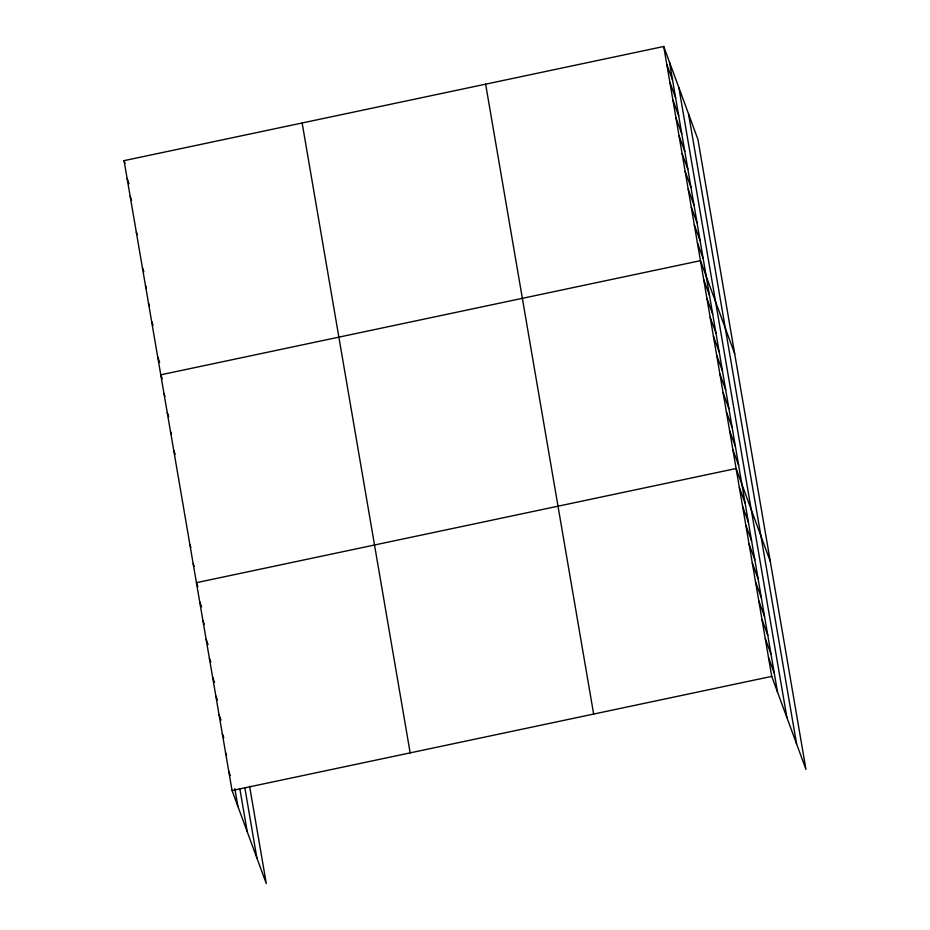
<?xml version="1.0" encoding="UTF-8"?>
<svg xmlns="http://www.w3.org/2000/svg" width="930" height="930" viewBox="0 0 930 930"><rect width="100%" height="100%" fill="white"/><g stroke="black" fill="none" stroke-linecap="round" stroke-linejoin="round"><path stroke-width="1.4" d="M249.6 786.315L266.271 883.5L232.058 790.547L124.05 160.646L663.729 46.5L697.942 139.465L805.95 769.354L771.749 676.389L663.729 46.5M232.058 790.547L771.749 676.389M666.798 64.344L672.553 80.015M669.856 82.189L675.622 97.859M672.913 100.045L678.679 115.704M675.971 117.889L681.737 133.548M679.04 135.734L684.806 151.392M682.097 153.578L687.863 169.248M685.154 171.434L690.92 187.093M688.223 189.278L693.978 204.937M691.281 207.123L697.047 222.781M694.338 224.967L700.104 240.638M697.395 242.811L703.161 258.482M734.665 353.621L700.464 260.667L160.774 374.813L162.215 378.731M703.696 279.558L709.462 295.229M706.94 298.46L712.706 314.119M710.183 317.351L715.949 333.021M713.426 336.253L719.181 351.912M716.658 355.144L722.424 370.814M719.901 374.046L725.667 389.705M723.145 392.937L728.911 408.607M726.388 411.839L732.143 427.498M729.62 430.73L735.386 446.4M732.863 449.632L738.629 465.291M770.307 561.488L736.107 468.522L196.416 582.68L197.858 586.598M739.35 487.425L745.104 503.084M742.582 506.315L748.348 521.986M745.825 525.218L751.591 540.876M749.069 544.108L754.835 559.779M752.312 563.01L758.066 578.669M755.544 581.901L761.31 597.572M758.787 600.803L764.553 616.462M762.03 619.694L767.796 635.364M765.274 638.596L771.028 654.255M768.506 657.498L774.272 673.157M124.05 160.646L125.004 163.262M127.108 178.502L129.026 183.721M130.165 196.346L131.607 200.264M136.292 232.035L137.245 234.651M142.406 267.735L143.848 271.653M145.475 285.58L146.429 288.195M148.533 303.424L149.486 306.04M151.59 321.269L153.031 325.186M157.716 356.969L159.635 362.189M164.017 393.716L164.97 396.32M167.249 412.606L168.69 416.524M170.492 431.508L171.457 434.112M173.736 450.399L175.177 454.317M189.941 544.887L190.894 547.491M193.173 563.778L194.138 566.393M199.659 601.571L201.578 606.79M202.903 620.473L204.344 624.39M206.135 639.363L208.064 644.583M209.378 658.266L210.819 662.183M212.621 677.156L214.539 682.388M215.865 696.059L217.306 699.976M219.096 714.949L221.026 720.18M222.34 733.851L223.781 737.769M225.583 752.742L226.548 755.358M228.827 771.644L230.268 775.562M688.549 113.948L796.568 743.837M678.877 87.676L786.896 717.565M669.495 62.159L777.515 692.048M485.634 84.165L593.654 714.054M302.145 122.981L410.165 752.87M244.846 787.803L256.878 857.995M239.801 788.524L247.217 831.711M234.813 788.663L237.824 806.205"/></g></svg>
